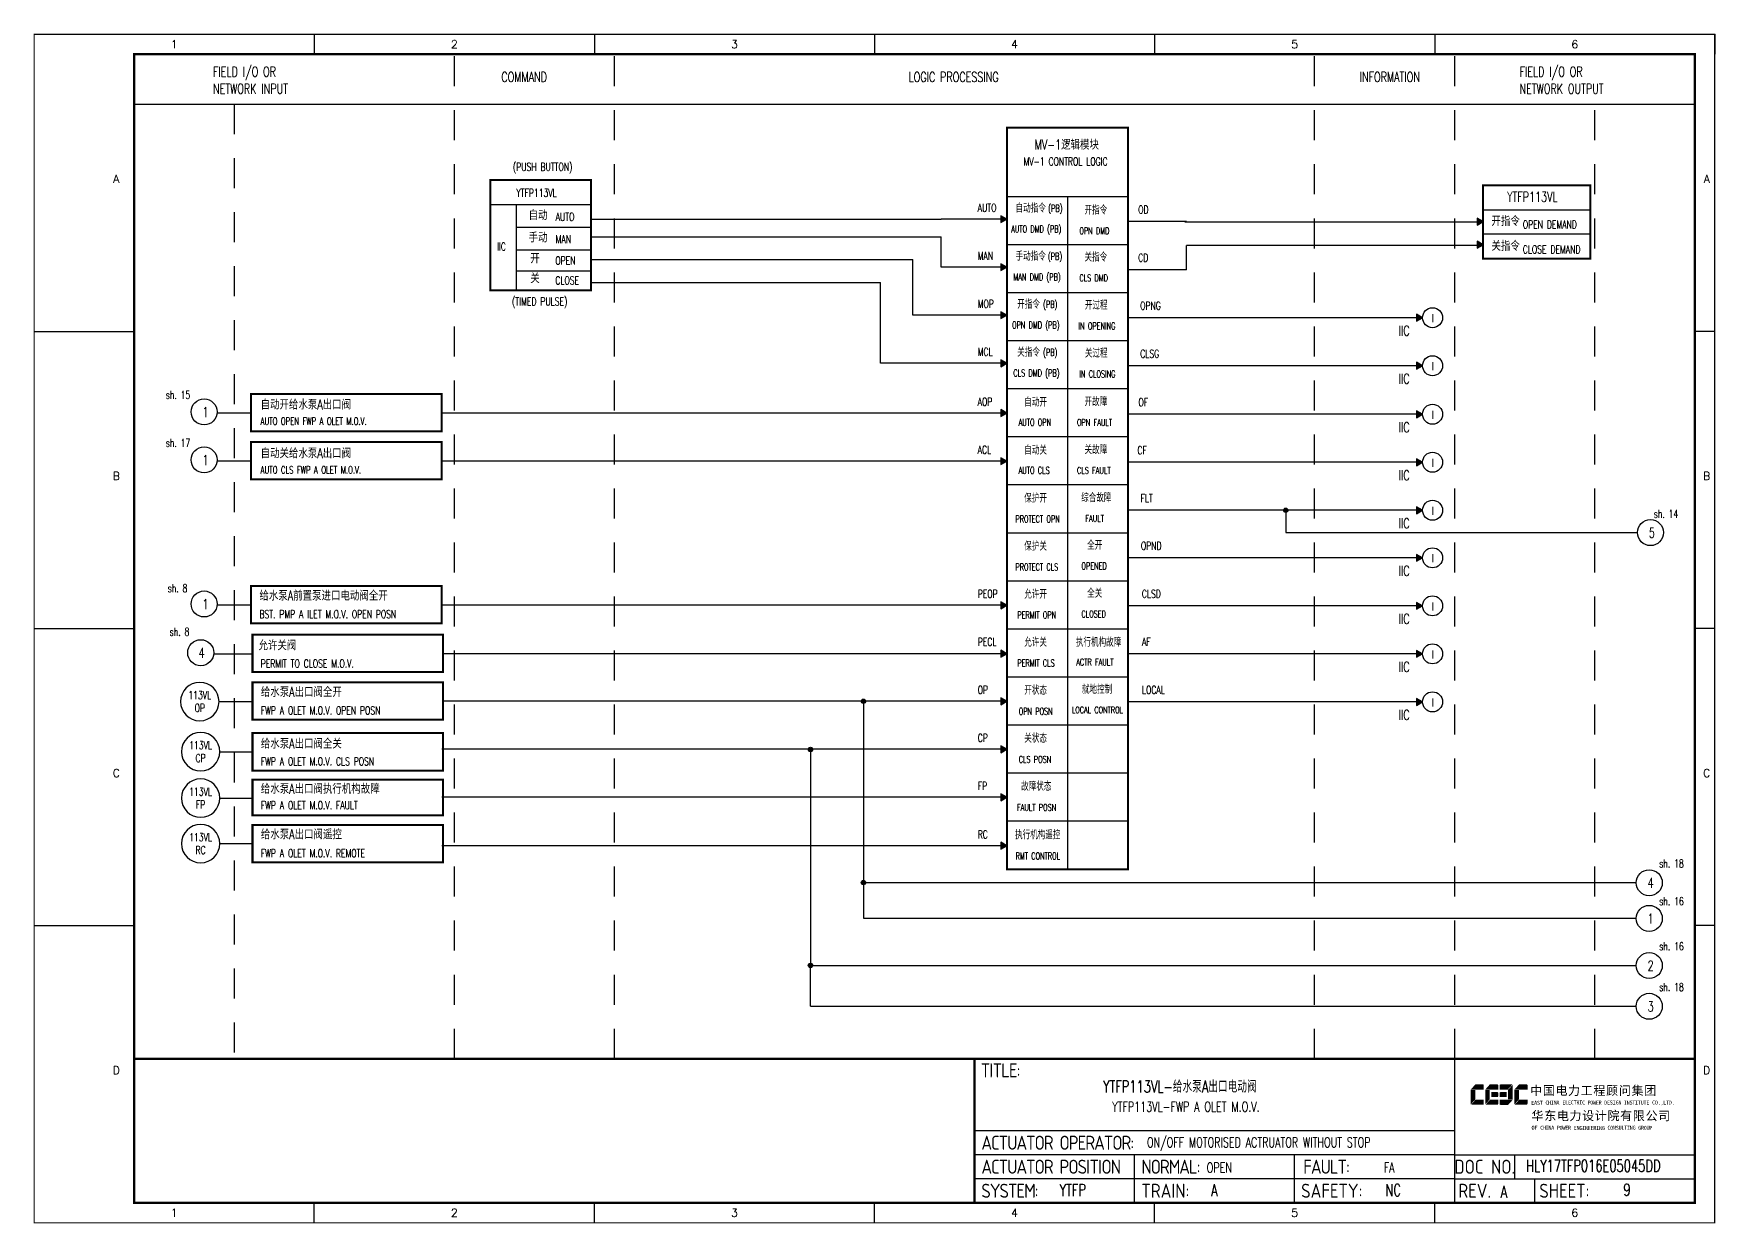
# Model space of a CAD drawing. Header units: millimetres. Extents: x 38833 to 52469, y 29493 to 32647.
# Drawn here: x 41086.4 to 41506.7, y 30644.5 to 30941.8 of the extents above; entities that cross this region are included whole.
import ezdxf
from ezdxf.enums import TextEntityAlignment as Align

# ---------------------------------------------------------------- set-up
doc = ezdxf.new("R2010")
doc.units = ezdxf.units.MM
doc.linetypes.add('DASHED', pattern=[0.75, 0.5, -0.25])
doc.linetypes.add('JIS_02_0.7', pattern=[1.35, 0.75, -0.6])
for name, color, linetype in [('INSTRUMENT', 4, 'Continuous'), ('MLINE', 6, 'Continuous'), ('TITLE', 1, 'Continuous'), ('TK', 7, 'Continuous'), ('图框_外框线', 7, 'Continuous'), ('图框_标题栏文字', 6, 'Continuous')]:
    doc.layers.add(name, color=color, linetype=linetype)
doc.styles.add('ecepdi', font='simhei.ttf', dxfattribs={"width": 0.9})
doc.styles.get("Standard").update_dxf_attribs({"font": 'romans.shx', "width": 0.7, "bigfont": 'hztxta.shx'})
doc.styles.add('工程字', font='gbenor.shx', dxfattribs={"bigfont": 'gbcbig.shx'})

# ---------------------------------------------------------------- blocks, each defined once
blk = doc.blocks.new('INS00')
at = {"layer": 'INSTRUMENT', "color": 0}
blk.add_lwpolyline([(6, 0, 1), (-6, 0, 1)], format="xyb", close=True, dxfattribs=at)
at = {"layer": 'INSTRUMENT', "flags": 1}
for tag, p in [('INSNAM', (0, 9)), ('INSDGN', (0, -9)), ('INSSUP', (0, -15)), ('INSTYP', (0, -12)), ('INSMAN', (0, -18)), ('INSREM', (0, -21))]:
    blk.add_attdef(tag, text='', height=3, dxfattribs=at).set_placement(p, align=Align.TOP_CENTER)
at = {"layer": 'INSTRUMENT', "width": 0.7}
for tag, p in [('INSHH', (6, 3.5)), ('INSL', (6, -3)), ('INSLL', (6, -6))]:
    blk.add_attdef(tag, p, '', height=2.5, dxfattribs=at)
for tag, p in [('INSIDE', (0, 2)), ('INSSYS', (0, -2))]:
    blk.add_attdef(tag, text='', height=2.5, dxfattribs=at).set_placement(p, align=Align.MIDDLE)
at = {"layer": 'INSTRUMENT', "linetype": 'DASHED', "width": 0.7}
blk.add_attdef('INSH', (6, 0.5), '', height=2.5, dxfattribs=at)
blk = doc.blocks.new('A$C1E0003F3')
h = blk.add_hatch(color=152)
edge = h.paths.add_edge_path()
edge.add_ellipse((5.15, 4.41), major_axis=(0, 0.211), ratio=0.769231, start_angle=-90, end_angle=0)
edge.add_line((5.15, 4.62), (3.22, 4.62))
edge.add_line((3.22, 4.62), (2.09, 3.35))
edge.add_line((2.09, 3.35), (5.32, 3.35))
edge.add_line((5.32, 3.35), (5.32, 4.41))
h.paths.add_polyline_path([(3.22, 3.23), (2.09, 3.23), (2.09, -0.36), (3.22, 0.91)])
edge = h.paths.add_edge_path()
edge.add_line((5.32, 0.81), (3.27, 0.81))
edge.add_line((3.27, 0.81), (2.13, -0.46))
edge.add_line((2.13, -0.46), (5.15, -0.46))
edge.add_ellipse((5.15, -0.25), major_axis=(0, 0.211), ratio=0.769231, start_angle=180, end_angle=270)
edge.add_line((5.32, -0.25), (5.32, 0.81))
h = blk.add_hatch(color=152)
edge = h.paths.add_edge_path()
edge.add_ellipse((8.78, 4.41), major_axis=(0, 0.211), ratio=0.769231, start_angle=-90, end_angle=0)
edge.add_line((8.78, 4.62), (6.84, 4.62))
edge.add_line((6.84, 4.62), (5.71, 3.35))
edge.add_line((5.71, 3.35), (8.94, 3.35))
edge.add_line((8.94, 3.35), (8.94, 4.41))
h.paths.add_polyline_path([(6.84, 3.23), (5.71, 3.23), (5.71, -0.36), (6.84, 0.91)])
edge = h.paths.add_edge_path()
edge.add_ellipse((8.78, 2.49), major_axis=(0, 0.211), ratio=0.769231, start_angle=-90, end_angle=0)
edge.add_line((8.78, 2.7), (7.22, 2.7))
edge.add_line((7.22, 2.7), (7.22, 1.44))
edge.add_line((7.22, 1.44), (8.78, 1.44))
edge.add_ellipse((8.78, 1.65), major_axis=(0, 0.211), ratio=0.769231, start_angle=180, end_angle=270)
edge.add_line((8.94, 1.65), (8.94, 2.49))
edge = h.paths.add_edge_path()
edge.add_line((8.94, 0.81), (6.89, 0.81))
edge.add_line((6.89, 0.81), (5.75, -0.46))
edge.add_line((5.75, -0.46), (8.78, -0.46))
edge.add_ellipse((8.78, -0.25), major_axis=(0, 0.211), ratio=0.769231, start_angle=180, end_angle=270)
edge.add_line((8.94, -0.25), (8.94, 0.81))
h = blk.add_hatch(color=1)
edge = h.paths.add_edge_path()
edge.add_line((12.48, 4.62), (9.46, 4.62))
edge.add_ellipse((9.46, 4.41), major_axis=(0, 0.211), ratio=0.769231, start_angle=0, end_angle=90)
edge.add_line((9.3, 4.41), (9.3, 3.35))
edge.add_line((9.3, 3.35), (11.35, 3.35))
edge.add_line((11.35, 3.35), (12.48, 4.62))
h.paths.add_polyline_path([(12.57, 4.56), (11.38, 3.23), (11.38, 0.93), (12.57, 0.93)])
edge = h.paths.add_edge_path()
edge.add_line((11.03, 2.7), (9.46, 2.7))
edge.add_ellipse((9.46, 2.49), major_axis=(0, 0.211), ratio=0.769231, start_angle=0, end_angle=90)
edge.add_line((9.3, 2.49), (9.3, 1.65))
edge.add_ellipse((9.46, 1.65), major_axis=(0, 0.211), ratio=0.769231, start_angle=90, end_angle=180)
edge.add_line((9.46, 1.44), (11.03, 1.44))
edge.add_line((11.03, 1.44), (11.03, 2.7))
h = blk.add_hatch(color=152)
edge = h.paths.add_edge_path()
edge.add_ellipse((16.11, 4.41), major_axis=(0, 0.211), ratio=0.769231, start_angle=-90, end_angle=0)
edge.add_line((16.11, 4.62), (14.14, 4.62))
edge.add_line((14.14, 4.62), (13, 3.35))
edge.add_line((13, 3.35), (16.27, 3.35))
edge.add_line((16.27, 3.35), (16.27, 4.41))
h.paths.add_polyline_path([(14.14, 3.23), (13, 3.23), (13, -0.36), (14.14, 0.91)])
edge = h.paths.add_edge_path()
edge.add_line((16.27, 0.81), (14.18, 0.81))
edge.add_line((14.18, 0.81), (13.04, -0.46))
edge.add_line((13.04, -0.46), (16.03, -0.46))
edge.add_ellipse((16.03, -0.15), major_axis=(0, 0.316), ratio=0.769231, start_angle=180, end_angle=270)
edge.add_line((16.27, -0.15), (16.27, 0.81))
h = blk.add_hatch(color=1)
edge = h.paths.add_edge_path()
edge.add_line((12.58, 0.79), (9.3, 0.79))
edge.add_line((9.3, 0.79), (9.3, -0.27))
edge.add_ellipse((9.46, -0.27), major_axis=(0, 0.211), ratio=0.769231, start_angle=90, end_angle=180)
edge.add_line((9.46, -0.48), (11.43, -0.48))
edge.add_line((11.43, -0.48), (12.58, 0.79))
at = {"layer": 'TITLE', "color": 7, "style": 'ecepdi'}
for s, p in [('中', (16.92, 1.94)), ('国', (20.09, 2)), ('电', (23.25, 1.99)), ('力', (26.39, 1.96)), ('程', (32.71, 1.98)), ('顾', (35.9, 1.98)), ('问', (39.09, 1.94)), ('集', (42.26, 1.98)), ('团', (45.42, 2.01)), ('工', (29.53, 1.95)), ('华', (17.24, -4.31)), ('东', (20.45, -4.29)), ('电', (23.62, -4.35)), ('力', (26.75, -4.32)), ('设', (29.92, -4.3)), ('计', (33.05, -4.31)), ('院', (36.26, -4.29)), ('有', (39.41, -4.29)), ('限', (42.57, -4.32)), ('公', (45.78, -4.38)), ('司', (48.91, -4.35))]:
    blk.add_text(s, height=2.2, dxfattribs=at).set_placement(p)
at = {"layer": 'TITLE', "color": 7, "style": 'ecepdi', "width": 0.975}
for s, p in [('E', (17.58, 0.02)), ('A', (18.29, 0.03)), ('S', (19, 0.03)), ('T', (19.7, 0.03)), ('C', (21.1, 0.09)), ('H', (21.77, 0.09)), ('I', (22.46, 0.09)), ('N', (23.17, 0.1)), ('A', (23.86, 0.1)), ('E', (25.35, 0.09)), ('L', (26.05, 0.11)), ('E', (26.76, 0.1)), ('C', (27.46, 0.12)), ('T', (28.18, 0.11)), ('R', (28.87, 0.1)), ('I', (29.57, 0.11)), ('C', (30.28, 0.1)), ('P', (31.64, 0.09)), ('O', (32.32, 0.08)), ('W', (33.03, 0.08)), ('E', (33.72, 0.08)), ('R', (34.42, 0.09)), ('D', (35.81, 0.1)), ('E', (36.52, 0.1)), ('S', (37.2, 0.1)), ('I', (37.91, 0.09)), ('G', (38.68, 0.11)), ('N', (39.38, 0.09)), ('I', (40.72, 0.07)), ('N', (41.43, 0.08)), ('S', (42.14, 0.08)), ('T', (42.83, 0.08)), ('I', (43.52, 0.09)), ('T', (44.22, 0.07)), ('U', (44.93, 0.07)), ('T', (45.63, 0.08)), ('E', (46.34, 0.09)), ('C', (47.76, 0.11)), ('O', (48.48, 0.1)), ('L', (50.56, 0.1)), ('T', (51.27, 0.1)), ('D', (51.96, 0.1)), ('.', (49.23, 0.1)), (',', (49.87, 0.1)), ('.', (52.72, 0.11)), ('O', (17.67, -6.18)), ('OF', (18.01, -6.2)), ('F', (18.37, -6.2)), ('C', (19.8, -6.19)), ('H', (20.47, -6.19)), ('I', (21.15, -6.19)), ('N', (21.87, -6.18)), ('A', (22.56, -6.18)), ('P', (23.98, -6.2)), ('O', (24.66, -6.21)), ('W', (25.36, -6.21)), ('E', (26.06, -6.21)), ('R', (26.75, -6.2)), ('E', (28.19, -6.24)), ('N', (28.91, -6.27)), ('G', (29.62, -6.26)), ('I', (30.32, -6.27)), ('N', (31.02, -6.27)), ('E', (31.7, -6.28)), ('E', (32.41, -6.27)), ('R', (33.1, -6.24)), ('I', (33.81, -6.24)), ('N', (34.51, -6.26)), ('G', (35.2, -6.24)), ('C', (36.61, -6.19)), ('O', (37.3, -6.21)), ('N', (38, -6.2)), ('S', (38.71, -6.21)), ('U', (39.41, -6.18)), ('L', (40.11, -6.18)), ('T', (40.81, -6.19)), ('I', (41.51, -6.21)), ('N', (42.2, -6.21)), ('G', (42.91, -6.17)), ('G', (44.29, -6.2)), ('R', (45, -6.21)), ('O', (45.69, -6.22)), ('U', (46.39, -6.2)), ('P', (47.1, -6.23))]:
    blk.add_text(s, height=1, dxfattribs=at).set_placement(p, align=Align.MIDDLE_CENTER)
blk = doc.blocks.new('A$C613255F0')
for p, q in [((70, 297), (70, 292)), ((140, 297), (140, 292)), ((210, 297), (210, 292)), ((280, 297), (280, 292)), ((350, 297), (350, 292)), ((420, 297), (420, 292)), ((0, 222.75), (25, 222.75)), ((420, 222.75), (415, 222.75)), ((0, 148.5), (25, 148.5)), ((420, 148.5), (415, 148.5)), ((0, 74.25), (25, 74.25)), ((420, 74.25), (415, 74.25)), ((70, 0), (70, 5)), ((140, 0), (140, 5)), ((210, 0), (210, 5)), ((280, 0), (280, 5)), ((350, 0), (350, 5))]:
    blk.add_line(p, q)
at = {"layer": 'MLINE', "linetype": 'JIS_02_0.7', "ltscale": 10}
for p, q in [((105, 41), (105, 292)), ((145, 41), (145, 292)), ((320, 41), (320, 292)), ((355, 41), (355, 292)), ((50, 279.56), (50, 41)), ((390, 41), (390, 279.56))]:
    blk.add_line(p, q, dxfattribs=at)
at = {"layer": 'MLINE'}
blk.add_line((25, 279.56), (415, 279.56), dxfattribs=at)
at = {"layer": '图框_外框线'}
for p, q in [((355, 5), (355, 41)), ((355, 23), (235, 23)), ((355, 17), (235, 17)), ((275, 11), (275, 17)), ((315, 11), (315, 17)), ((355, 17), (415, 17)), ((370, 11), (370, 17)), ((355, 11), (235, 11)), ((355, 11), (235, 11)), ((275, 5), (275, 11)), ((315, 5), (315, 11)), ((355, 11), (415, 11)), ((375, 5), (375, 11))]:
    blk.add_line(p, q, dxfattribs=at)
for points, const_width in [([(0, 0), (420, 0), (420, 297), (0, 297)], 0.3), ([(25, 5), (415, 5), (415, 292), (25, 292)], 0.6)]:
    blk.add_lwpolyline(points, close=True, dxfattribs=dict(at, const_width=const_width))
at = {"layer": '图框_外框线', "const_width": 0.6}
blk.add_lwpolyline([(235, 41), (25, 41)], dxfattribs=at)
at = {"layer": '图框_外框线'}
blk.add_lwpolyline([(415, 41, 0.6, 0.6, 0), (235, 41, 0.6, 0.6, 0), (235, 5, 0, 0, 0)], format="xyseb", dxfattribs=at)
blk.add_blockref('A$C1E0003F3', (356.94, 29.95))
at = {"layer": 'MLINE', "char_height": 2.5, "width": 31.8959, "attachment_point": 1}
for s, insert in [('FIELD I/O OR', (44.67, 288.89)), ('COMMAND', (116.74, 287.58)), ('LOGIC PROCESSING', (218.52, 287.58)), ('INFORMATION', (331.25, 287.58)), ('FIELD I/O OR', (371.22, 288.89)), ('NETWORK INPUT', (44.67, 284.64)), ('NETWORK OUTPUT', (371.22, 284.64))]:
    blk.add_mtext(s, dxfattribs=dict(at, insert=insert))
at = {"layer": 'TK', "color": 3}
for s, p in [('1', (35, 294.5)), ('2', (105, 294.5)), ('3', (175, 294.5)), ('4', (245, 294.5)), ('5', (315, 294.5)), ('6', (385, 294.5)), ('1', (35, 2.5)), ('2', (105, 2.5)), ('3', (175, 2.5)), ('4', (245, 2.5)), ('5', (315, 2.5)), ('6', (385, 2.5))]:
    blk.add_text(s, height=2, dxfattribs=at).set_placement(p, align=Align.MIDDLE)
for s, p in [('A', (20.5, 259.88)), ('A', (418, 259.88)), ('B', (20.5, 185.62)), ('B', (418, 185.62)), ('C', (20.5, 111.38)), ('C', (418, 111.38)), ('D', (20.5, 37.12)), ('D', (418, 37.12))]:
    blk.add_text(s, height=2, dxfattribs=at).set_placement(p, align=Align.CENTER)
at = {"layer": '图框_标题栏文字', "char_height": 3.5, "style": '工程字'}
for s, insert, width, attachment_point in [('{\\T0.9; TITLE:}', (234.86, 38.09), 14.2249, 4), ('{\\T0.9; ACTUATOR OPERATOR:}', (235, 20), 40, 4), ('{\\T0.9; ACTUATOR POSITION}', (235, 14), 45, 4), ('{\\T0.9; NORMAL:}', (275, 14), 18.2557, 4), ('{\\T0.9; FAULT:}', (315.44, 14), 15, 4), ('DOC NO.', (362.5, 14), 15, 5), ('{\\T0.9; SYSTEM:}', (235, 8), 17.9526, 4), ('{\\T0.9; }TRAIN: ', (275, 8), 17.6638, 4), ('SAFETY:', (324.3, 8), 22.3993, 5), ('REV.', (360, 8), 10, 5), ('SHEET:', (382.42, 8), 20, 5)]:
    blk.add_mtext(s, dxfattribs=dict(at, insert=insert, width=width, attachment_point=attachment_point))

msp = doc.modelspace()

# ---------------------------------------------------------------- hatches: boundary and pattern name
for points in [[(41329.62, 30895.44), (41328.12, 30896.31), (41328.12, 30894.58)], [(41448.63, 30894.82), (41447.13, 30895.68), (41447.13, 30893.95)], [(41448.63, 30889.04), (41447.13, 30889.91), (41447.13, 30888.18)], [(41329.62, 30883.44), (41328.12, 30884.31), (41328.12, 30882.58)], [(41329.62, 30871.44), (41328.12, 30872.31), (41328.12, 30870.58)], [(41433.49, 30870.82), (41431.99, 30871.68), (41431.99, 30869.95)], [(41329.62, 30859.44), (41328.12, 30860.31), (41328.12, 30858.58)], [(41433.49, 30858.82), (41431.99, 30859.68), (41431.99, 30857.95)], [(41329.62, 30846.97), (41328.12, 30847.84), (41328.12, 30846.11)], [(41433.49, 30846.7), (41431.99, 30847.57), (41431.99, 30845.83)], [(41329.62, 30834.97), (41328.12, 30835.84), (41328.12, 30834.11)], [(41433.49, 30834.7), (41431.99, 30835.57), (41431.99, 30833.83)], [(41433.49, 30822.7), (41431.99, 30823.57), (41431.99, 30821.83)], [(41433.49, 30810.82), (41431.99, 30811.68), (41431.99, 30809.95)], [(41329.62, 30798.97), (41328.12, 30799.84), (41328.12, 30798.11)], [(41433.49, 30798.82), (41431.99, 30799.68), (41431.99, 30797.95)], [(41329.62, 30786.86), (41328.12, 30787.72), (41328.12, 30785.99)], [(41433.49, 30786.82), (41431.99, 30787.68), (41431.99, 30785.95)], [(41329.62, 30774.97), (41328.12, 30775.84), (41328.12, 30774.11)], [(41433.49, 30774.82), (41431.99, 30775.68), (41431.99, 30773.95)], [(41329.62, 30762.97), (41328.12, 30763.84), (41328.12, 30762.11)], [(41329.62, 30750.97), (41328.12, 30751.84), (41328.12, 30750.11)], [(41329.62, 30738.85), (41328.12, 30739.72), (41328.12, 30737.99)]]:
    msp.add_hatch(color=256).paths.add_polyline_path(points)
h = msp.add_hatch(color=256)
edge = h.paths.add_edge_path()
edge.add_arc((41399.3, 30822.7), 0.55, 0, 360)
h = msp.add_hatch(color=256)
edge = h.paths.add_edge_path()
edge.add_arc((41293.76, 30774.97), 0.55, 0, 360)
h = msp.add_hatch(color=256)
edge = h.paths.add_edge_path()
edge.add_arc((41280.53, 30762.93), 0.55, 0, 360)
h = msp.add_hatch(color=256)
edge = h.paths.add_edge_path()
edge.add_arc((41293.76, 30729.65), 0.55, 0, 360)
h = msp.add_hatch(color=256)
edge = h.paths.add_edge_path()
edge.add_arc((41280.53, 30708.96), 0.55, 0, 360)

# ---------------------------------------------------------------- linework, layer by layer
for p, q in [((41329.62, 30901.1), (41329.62, 30918.28)), ((41329.62, 30918.28), (41359.89, 30918.28)), ((41359.89, 30901.1), (41359.89, 30918.28)), ((41329.62, 30901.1), (41359.89, 30901.1)), ((41344.75, 30901.1), (41344.75, 30732.98)), ((41200.52, 30899.1), (41225.69, 30899.1)), ((41206.94, 30899.1), (41206.94, 30877.64)), ((41448.63, 30897.75), (41475.42, 30897.75)), ((41448.63, 30897.75), (41475.42, 30897.75)), ((41206.94, 30893.44), (41225.69, 30893.44)), ((41225.69, 30895.44), (41313.17, 30895.44)), ((41329.62, 30895.44), (41313.17, 30895.44)), ((41374.5, 30894.82), (41359.89, 30894.82)), ((41374.08, 30894.81), (41448.63, 30894.81)), ((41225.69, 30891.04), (41313.17, 30891.04)), ((41313.17, 30883.44), (41313.17, 30891.04)), ((41329.62, 30889.1), (41359.89, 30889.1)), ((41448.63, 30888.84), (41374.5, 30888.84)), ((41374.5, 30882.82), (41374.5, 30888.84)), ((41448.63, 30891.81), (41475.42, 30891.81)), ((41206.94, 30887.81), (41225.69, 30887.81)), ((41225.69, 30885.34), (41306.06, 30885.34)), ((41306.06, 30871.44), (41306.06, 30885.34)), ((41448.63, 30885.61), (41475.42, 30885.61)), ((41448.63, 30885.61), (41475.42, 30885.61)), ((41206.94, 30882.5), (41225.69, 30882.5)), ((41225.69, 30879.61), (41298.03, 30879.61)), ((41298.03, 30859.44), (41298.03, 30879.61)), ((41329.62, 30883.44), (41313.17, 30883.44)), ((41374.5, 30882.82), (41359.89, 30882.82)), ((41206.94, 30877.64), (41225.69, 30877.64)), ((41206.94, 30877.64), (41225.69, 30877.64)), ((41329.62, 30877.1), (41359.89, 30877.1)), ((41313.17, 30871.44), (41306.06, 30871.44)), ((41329.62, 30871.44), (41313.17, 30871.44)), ((41433.49, 30870.82), (41359.89, 30870.82)), ((41433.49, 30870.82), (41359.89, 30870.82)), ((41329.62, 30865.1), (41359.89, 30865.1)), ((41329.62, 30859.44), (41298.03, 30859.44)), ((41433.49, 30858.82), (41359.89, 30858.82)), ((41140.73, 30851.78), (41188.34, 30851.78)), ((41329.62, 30853.1), (41359.89, 30853.1)), ((41140.73, 30846.97), (41132.21, 30846.97)), ((41329.62, 30846.97), (41188.34, 30846.97)), ((41433.49, 30846.7), (41359.89, 30846.7)), ((41188.34, 30842.44), (41140.73, 30842.44)), ((41140.73, 30839.78), (41188.34, 30839.78)), ((41329.62, 30841.1), (41359.89, 30841.1)), ((41140.73, 30834.97), (41132.21, 30834.97)), ((41329.62, 30834.97), (41188.34, 30834.97)), ((41433.49, 30834.7), (41359.89, 30834.7)), ((41188.34, 30830.44), (41140.73, 30830.44)), ((41329.62, 30829.1), (41359.89, 30829.1)), ((41433.49, 30822.7), (41359.89, 30822.7)), ((41399.3, 30822.7), (41399.3, 30817.12)), ((41329.62, 30817.1), (41359.89, 30817.1)), ((41399.3, 30817.12), (41487.2, 30817.12)), ((41433.49, 30810.82), (41359.89, 30810.82)), ((41329.62, 30805.1), (41359.89, 30805.1)), ((41140.73, 30803.78), (41188.34, 30803.78)), ((41188.34, 30794.44), (41188.34, 30803.78)), ((41140.73, 30798.97), (41132.21, 30798.97)), ((41329.62, 30798.97), (41188.34, 30798.97)), ((41433.49, 30798.82), (41359.89, 30798.82)), ((41188.34, 30794.44), (41140.73, 30794.44)), ((41141.07, 30791.6), (41188.69, 30791.6)), ((41188.69, 30782.26), (41188.69, 30791.6)), ((41329.62, 30793.1), (41359.89, 30793.1)), ((41131.37, 30786.79), (41141.07, 30786.79)), ((41329.62, 30786.86), (41188.62, 30786.86)), ((41433.49, 30786.82), (41359.89, 30786.82)), ((41141.07, 30779.71), (41188.69, 30779.71)), ((41141.07, 30770.37), (41141.07, 30779.71)), ((41188.69, 30770.37), (41188.69, 30779.71)), ((41329.62, 30781.1), (41359.89, 30781.1)), ((41132.7, 30774.9), (41141.07, 30774.9)), ((41329.62, 30774.97), (41188.62, 30774.97)), ((41293.76, 30775.16), (41293.76, 30720.74)), ((41433.49, 30774.82), (41359.89, 30774.82)), ((41188.69, 30770.37), (41141.07, 30770.37)), ((41141.07, 30767), (41188.69, 30767)), ((41141.07, 30757.65), (41141.07, 30767)), ((41188.69, 30757.65), (41188.69, 30767)), ((41329.62, 30769.1), (41359.89, 30769.1)), ((41132.9, 30762.37), (41141.07, 30762.37)), ((41329.62, 30762.97), (41188.35, 30762.97)), ((41280.53, 30763.12), (41280.53, 30708.96)), ((41188.69, 30757.65), (41141.07, 30757.65)), ((41141.07, 30755.4), (41188.69, 30755.4)), ((41141.07, 30746.48), (41141.07, 30755.4)), ((41188.69, 30746.48), (41188.69, 30755.4)), ((41329.62, 30757.1), (41359.89, 30757.1)), ((41132.9, 30750.77), (41141.07, 30750.77)), ((41329.62, 30750.97), (41188.35, 30750.97)), ((41188.69, 30746.48), (41141.07, 30746.48)), ((41329.62, 30745.1), (41359.89, 30745.1)), ((41141.07, 30744.03), (41188.69, 30744.03)), ((41141.07, 30734.69), (41141.07, 30744.03)), ((41188.69, 30734.69), (41188.69, 30744.03)), ((41132.9, 30739.4), (41141.07, 30739.4)), ((41329.62, 30738.85), (41188.35, 30738.85)), ((41188.69, 30734.69), (41141.07, 30734.69)), ((41293.76, 30729.65), (41486.9, 30729.65)), ((41293.76, 30720.74), (41486.9, 30720.74)), ((41280.53, 30708.96), (41486.9, 30708.96)), ((41280.53, 30698.77), (41280.53, 30708.96)), ((41280.53, 30698.77), (41486.9, 30698.77))]:
    msp.add_line(p, q)
for points, const_width in [([(41329.62, 30918.28), (41359.89, 30918.28), (41359.89, 30732.98), (41329.62, 30732.98), (41329.62, 30918.28)], 0.5), ([(41329.62, 30918.28), (41359.89, 30918.28), (41359.89, 30732.98), (41329.62, 30732.98), (41329.62, 30918.28)], 0.2), ([(41200.52, 30905.22), (41225.69, 30905.22), (41225.69, 30877.64), (41200.52, 30877.64), (41200.52, 30905.22)], 0.5), ([(41448.63, 30903.87), (41475.42, 30903.87), (41475.42, 30885.61), (41448.63, 30885.61), (41448.63, 30903.87)], 0.5), ([(41140.73, 30851.78), (41188.34, 30851.78), (41188.34, 30842.44), (41140.73, 30842.44), (41140.73, 30851.78)], 0.5), ([(41140.73, 30839.78), (41188.34, 30839.78), (41188.34, 30830.44), (41140.73, 30830.44), (41140.73, 30839.78)], 0.5), ([(41140.73, 30803.78), (41188.34, 30803.78), (41188.34, 30794.44), (41140.73, 30794.44), (41140.73, 30803.78)], 0.5), ([(41141.07, 30791.6), (41188.69, 30791.6), (41188.69, 30782.26), (41141.07, 30782.26), (41141.07, 30791.6)], 0.5), ([(41141.07, 30779.71), (41188.69, 30779.71), (41188.69, 30770.37), (41141.07, 30770.37), (41141.07, 30779.71)], 0.5), ([(41141.07, 30767), (41188.69, 30767), (41188.69, 30757.65), (41141.07, 30757.65), (41141.07, 30767)], 0.5), ([(41141.07, 30755.4), (41188.69, 30755.4), (41188.69, 30746.48), (41141.07, 30746.48), (41141.07, 30755.4)], 0.5), ([(41141.07, 30744.03), (41188.69, 30744.03), (41188.69, 30734.69), (41141.07, 30734.69), (41141.07, 30744.03)], 0.5)]:
    msp.add_lwpolyline(points, dxfattribs=dict(const_width=const_width))
for points in [[(41200.52, 30905.22), (41225.69, 30905.22), (41225.69, 30877.64), (41200.52, 30877.64)], [(41329.62, 30901.1), (41359.89, 30901.1), (41359.89, 30732.98), (41329.62, 30732.98)], [(41329.62, 30895.44), (41328.12, 30896.31), (41328.12, 30894.58)], [(41448.63, 30894.82), (41447.13, 30895.68), (41447.13, 30893.95)], [(41448.63, 30889.04), (41447.13, 30889.91), (41447.13, 30888.18)], [(41329.62, 30883.44), (41328.12, 30884.31), (41328.12, 30882.58)], [(41329.62, 30871.44), (41328.12, 30872.31), (41328.12, 30870.58)], [(41433.49, 30870.82), (41431.99, 30871.68), (41431.99, 30869.95)], [(41329.62, 30859.44), (41328.12, 30860.31), (41328.12, 30858.58)], [(41433.49, 30858.82), (41431.99, 30859.68), (41431.99, 30857.95)], [(41329.62, 30846.97), (41328.12, 30847.84), (41328.12, 30846.11)], [(41433.49, 30846.7), (41431.99, 30847.57), (41431.99, 30845.83)], [(41329.62, 30834.97), (41328.12, 30835.84), (41328.12, 30834.11)], [(41433.49, 30834.7), (41431.99, 30835.57), (41431.99, 30833.83)], [(41433.49, 30822.7), (41431.99, 30823.57), (41431.99, 30821.83)], [(41433.49, 30810.82), (41431.99, 30811.68), (41431.99, 30809.95)], [(41329.62, 30798.97), (41328.12, 30799.84), (41328.12, 30798.11)], [(41433.49, 30798.82), (41431.99, 30799.68), (41431.99, 30797.95)], [(41329.62, 30786.86), (41328.12, 30787.72), (41328.12, 30785.99)], [(41433.49, 30786.82), (41431.99, 30787.68), (41431.99, 30785.95)], [(41329.62, 30774.97), (41328.12, 30775.84), (41328.12, 30774.11)], [(41433.49, 30774.82), (41431.99, 30775.68), (41431.99, 30773.95)], [(41329.62, 30762.97), (41328.12, 30763.84), (41328.12, 30762.11)], [(41329.62, 30750.97), (41328.12, 30751.84), (41328.12, 30750.11)], [(41329.62, 30738.85), (41328.12, 30739.72), (41328.12, 30737.99)]]:
    msp.add_lwpolyline(points, close=True)
msp.add_lwpolyline([(41448.63, 30885.61), (41448.63, 30903.87), (41475.42, 30903.87), (41475.42, 30885.61)])
msp.add_lwpolyline([(41448.63, 30885.61), (41448.63, 30903.87), (41475.42, 30903.87), (41475.42, 30885.61)])
for centre, radius in [((41435.99, 30870.82), 2.5), ((41435.99, 30858.82), 2.5), ((41128.97, 30847.28), 3.25), ((41435.99, 30846.7), 2.5), ((41128.97, 30835.28), 3.25), ((41435.99, 30834.7), 2.5), ((41435.99, 30822.7), 2.5), ((41399.3, 30822.7), 0.55), ((41490.45, 30817.12), 3.25), ((41435.99, 30810.82), 2.5), ((41128.97, 30799.28), 3.25), ((41435.99, 30798.82), 2.5), ((41128.13, 30787.1), 3.25), ((41435.99, 30786.82), 2.5), ((41293.76, 30774.97), 0.55), ((41435.99, 30774.82), 2.5), ((41280.53, 30762.93), 0.55), ((41490.15, 30729.62), 3.25), ((41293.76, 30729.65), 0.55), ((41490.15, 30720.71), 3.25), ((41490.15, 30708.93), 3.25), ((41280.53, 30708.96), 0.55), ((41490.15, 30698.74), 3.25)]:
    msp.add_circle(centre, radius)

# ---------------------------------------------------------------- block references
msp.add_blockref('A$C613255F0', (41086.52, 30644.65))
at = {"layer": 'MLINE', "xscale": 0.7999999999992724, "yscale": 0.7999999999992724, "zscale": 0.7999999999992724}
for p, values in [((41127.9, 30774.9), {'INSIDE': '113VL', 'INSSYS': 'OP'}), ((41128.1, 30762.37), {'INSIDE': '113VL', 'INSSYS': 'CP'}), ((41128.1, 30750.77), {'INSIDE': '113VL', 'INSSYS': 'FP'}), ((41128.1, 30739.4), {'INSIDE': '113VL', 'INSSYS': 'RC'})]:
    msp.add_blockref('INS00', p, dxfattribs=at).add_auto_attribs(values)

# ---------------------------------------------------------------- texts
at = {"width": 0.7}
for p in [(41436.03, 30869.69), (41436.03, 30857.69), (41436.03, 30845.57), (41436.03, 30833.57), (41436.03, 30821.57), (41436.03, 30809.69), (41436.03, 30797.69), (41436.03, 30785.69), (41436.03, 30773.69)]:
    msp.add_text('I', height=2, dxfattribs=at).set_placement(p, align=Align.CENTER)
for s, height, p in [('YTFP113VL-给水泵A出口电动阀 ', 3, (41353.63, 30677.2)), ('YTFP113VL-FWP A OLET M.O.V.', 2.5, (41355.95, 30672.41))]:
    msp.add_text(s, height=height, dxfattribs=at).set_placement(p)
at = {"attachment_point": 1}
for s, insert, char_height, width in [('MV-1逻辑模块', (41336.56, 30915.32), 2.5, 73.0067), ('(PUSH BUTTON)', (41206.14, 30909.51), 2, 73.0067), ('MV-1 CONTROL LOGIC', (41333.78, 30910.86), 2, 48.5204), ('YTFP113VL', (41207.03, 30903.02), 2, 73.0067), ('YTFP113VL', (41454.64, 30902.28), 2.5, 73.0067), ('自动', (41210.07, 30897.73), 2.5, 73.0067), ('AUTO', (41216.84, 30897.03), 2, 73.0067), ('AUTO', (41322.32, 30899.29), 2, 73.0067), ('自动指令', (41331.78, 30899.1), 2, 73.0067), ('(PB)', (41339.94, 30899.01), 1.7, 73.0067), ('开指令', (41349.01, 30898.63), 2, 73.0067), ('OD', (41362.43, 30898.82), 2, 73.0067), ('开指令', (41450.71, 30896.24), 2.5, 73.0067), ('手动', (41210.07, 30892.14), 2.5, 73.0067), ('AUTO DMD (PB)', (41330.68, 30893.85), 1.7, 73.0067), ('OPN DMD', (41347.73, 30893.38), 1.7, 73.0067), ('OPEN DEMAND', (41458.55, 30895.11), 2, 73.0067), ('IIC', (41202.19, 30889.58), 2, 73.0067), ('MAN', (41216.84, 30891.43), 2, 73.0067), ('关指令', (41450.71, 30890.02), 2.5, 73.0067), ('CLOSE DEMAND', (41458.55, 30888.89), 2, 73.0067), ('开', (41210.5, 30886.89), 2.5, 73.0067), ('OPEN', (41216.76, 30886.1), 2, 73.0067), ('MAN', (41322.32, 30887.29), 2, 73.0067), ('手动指令', (41331.77, 30887.1), 2, 73.0067), ('(PB)', (41339.86, 30887.01), 1.7, 73.0067), ('关指令', (41349.01, 30886.87), 2, 73.0067), ('CD', (41362.43, 30886.82), 2, 73.0067), ('关', (41210.5, 30881.93), 2.5, 73.0067), ('CLOSE', (41216.76, 30881.14), 2, 73.0067), ('MAN DMD (PB)', (41331.23, 30881.85), 1.7, 73.0067), ('CLS DMD', (41347.73, 30881.61), 1.7, 73.0067), ('(TIMED PULSE)', (41205.93, 30875.88), 2, 73.0067), ('MOP', (41322.32, 30875.29), 2, 73.0067), ('开指令', (41332.19, 30875.1), 2, 73.0067), ('(PB)', (41338.66, 30875.01), 1.7, 73.0067), ('开过程', (41349.1, 30874.87), 2, 73.0067), ('OPNG', (41362.91, 30874.82), 2, 73.0067), ('OPN DMD (PB)', (41330.9, 30869.85), 1.7, 73.0067), ('IN OPENING', (41347.5, 30869.61), 1.7, 73.0067), ('IIC', (41427.49, 30868.82), 2.5, 4.5039), ('MCL', (41322.32, 30863.29), 2, 73.0067), ('关指令', (41332.19, 30863.1), 2, 73.0067), ('(PB)', (41338.66, 30863.01), 1.7, 73.0067), ('关过程', (41349.1, 30862.87), 2, 73.0067), ('CLSG', (41362.94, 30862.82), 2, 73.0067), ('CLS DMD (PB)', (41331.23, 30857.85), 1.7, 73.0067), ('IN CLOSING', (41347.71, 30857.61), 1.7, 73.0067), ('IIC', (41427.49, 30856.82), 2.5, 4.5039), ('自动开给水泵A出口阀', (41143.09, 30850.38), 2.5, 73.0067), ('AOP', (41322.32, 30850.82), 2, 73.0067), ('自动开', (41333.95, 30850.63), 2, 73.0067), ('开故障', (41349.01, 30850.75), 2, 73.0067), ('OF', (41362.49, 30850.7), 2, 73.0067), ('1', (41128.57, 30848.49), 2.5, 73.0067), ('AUTO OPEN FWP A OLET M.O.V.', (41143.09, 30845.87), 1.8, 73.0067), ('AUTO OPN', (41332.54, 30845.54), 1.7, 73.0067), ('OPN FAULT', (41347.13, 30845.5), 1.7, 73.0067), ('IIC', (41427.49, 30844.7), 2.5, 4.5039), ('自动关给水泵A出口阀', (41143.1, 30838.21), 2.5, 73.0067), ('ACL', (41322.32, 30838.82), 2, 73.0067), ('自动关', (41333.95, 30838.63), 2, 73.0067), ('关故障', (41349.01, 30838.75), 2, 73.0067), ('CF', (41362.24, 30838.7), 2, 73.0067), ('1', (41128.57, 30836.49), 2.5, 73.0067), ('AUTO CLS FWP A OLET M.O.V.', (41143.1, 30833.69), 1.8, 73.0067), ('AUTO CLS', (41332.54, 30833.54), 1.7, 73.0067), ('CLS FAULT', (41347.13, 30833.5), 1.7, 73.0067), ('IIC', (41427.49, 30832.7), 2.5, 4.5039), ('保护开', (41333.95, 30826.63), 2, 73.0067), ('综合故障', (41348.17, 30826.75), 2, 73.0067), ('FLT', (41363.04, 30826.7), 2, 73.0067), ('PROTECT OPN', (41331.74, 30821.38), 1.7, 73.0067), ('FAULT', (41349.23, 30821.5), 1.7, 73.0067), ('IIC', (41427.49, 30820.7), 2.5, 4.5039), ('5', (41490.05, 30818.33), 2.5, 73.0067), ('保护关', (41333.95, 30814.63), 2, 73.0067), ('全开', (41349.67, 30814.87), 2, 73.0067), ('OPND', (41363.11, 30814.82), 2, 73.0067), ('PROTECT CLS', (41331.74, 30809.38), 1.7, 73.0067), ('OPENED', (41348.24, 30809.61), 1.7, 73.0067), ('IIC', (41427.49, 30808.82), 2.5, 4.5039), ('1', (41128.57, 30800.49), 2.5, 73.0067), ('给水泵A前置泵进口电动阀全开', (41142.8, 30802.63), 2.5, 73.0067), ('PEOP', (41322.32, 30802.82), 2, 73.0067), ('允许开', (41333.95, 30802.63), 2, 73.0067), ('全关', (41349.67, 30802.87), 2, 73.0067), ('CLSD', (41363.34, 30802.82), 2, 73.0067), ('BST. PMP A ILET M.O.V. OPEN POSN', (41142.8, 30797.74), 2, 73.0067), ('PERMIT OPN', (41332.22, 30797.38), 1.7, 73.0067), ('CLOSED', (41348.24, 30797.61), 1.7, 73.0067), ('IIC', (41427.49, 30796.82), 2.5, 4.5039), ('4', (41127.6, 30788.31), 2.5, 73.0067), ('允许关阀', (41142.57, 30790.21), 2.5, 73.0067), ('PECL', (41322.32, 30790.82), 2, 73.0067), ('允许关', (41333.95, 30790.63), 2, 73.0067), ('执行机构故障', (41346.86, 30790.63), 2, 73.0067), ('AF', (41363.37, 30790.82), 2, 73.0067), ('PERMIT TO CLOSE M.O.V.', (41143.12, 30785.39), 2, 73.0067), ('PERMIT CLS', (41332.22, 30785.38), 1.7, 73.0067), ('ACTR FAULT', (41346.93, 30785.61), 1.7, 73.0067), ('IIC', (41427.49, 30784.82), 2.5, 4.5039), ('给水泵A出口阀全开', (41143.15, 30778.56), 2.5, 73.0067), ('OP', (41322.32, 30778.82), 2, 73.0067), ('开状态', (41333.95, 30778.63), 2, 73.0067), ('就地控制', (41348.36, 30778.87), 2, 73.0067), ('LOCAL', (41363.37, 30778.82), 2, 73.0067), ('FWP A OLET M.O.V. OPEN POSN', (41143.15, 30773.67), 2, 73.0067), ('OPN POSN', (41332.57, 30773.29), 1.7, 73.0067), ('LOCAL CONTROL', (41345.85, 30773.61), 1.6, 73.0067), ('IIC', (41427.49, 30772.82), 2.5, 4.5039), ('CP', (41322.32, 30766.82), 2, 73.0067), ('关状态', (41333.95, 30766.63), 2, 73.0067), ('给水泵A出口阀全关', (41143.15, 30765.64), 2.5, 73.0067), ('FWP A OLET M.O.V. CLS POSN', (41143.15, 30760.96), 2, 73.0067), ('CLS POSN', (41332.57, 30761.29), 1.7, 73.0067), ('给水泵A出口阀执行机构故障', (41143.15, 30754.35), 2.5, 73.0067), ('FP', (41322.32, 30754.82), 2, 73.0067), ('故障状态', (41333.17, 30754.63), 2, 73.0067), ('FWP A OLET M.O.V. FAULT', (41143.15, 30749.98), 2, 73.0067), ('FAULT POSN', (41332.13, 30749.29), 1.7, 73.0067), ('给水泵A出口阀遥控', (41143.15, 30742.98), 2.5, 73.0067), ('RC', (41322.32, 30742.7), 2, 73.0067), ('执行机构遥控', (41331.65, 30742.51), 2, 73.0067), ('FWP A OLET M.O.V. REMOTE', (41143.15, 30737.99), 2, 73.0067), ('RMT CONTROL', (41331.78, 30737.17), 1.7, 73.0067), ('4', (41489.75, 30730.83), 2.5, 73.0067), ('1', (41489.75, 30721.92), 2.5, 73.0067), ('2', (41489.75, 30710.14), 2.5, 73.0067), ('3', (41489.75, 30699.95), 2.5, 73.0067), ('OPEN', (41379.54, 30659.69), 2.5, 73.0067), ('FA', (41423.81, 30659.7), 2.5, 73.0067), ('YTFP', (41342.76, 30654.34), 3, 8.5983), ('A', (41380.63, 30654.34), 3, 4.8474), ('NC', (41424.21, 30654.34), 3, 4.8474), ('A', (41453, 30653.9), 3, 8.5983)]:
    msp.add_mtext(s, dxfattribs=dict(at, insert=insert, char_height=char_height, width=width))
at = {"color": 4, "char_height": 2, "width": 73.0067, "attachment_point": 1}
for s, insert in [('sh. 15', (41119.39, 30852.53)), ('sh. 17', (41119.39, 30840.53)), ('sh. 14', (41491.27, 30822.81)), ('sh. 8', (41119.87, 30804.21)), ('sh. 8', (41120.36, 30793.35)), ('sh. 18', (41492.65, 30735.44)), ('sh. 16', (41492.65, 30726)), ('sh. 16', (41492.65, 30714.74)), ('sh. 18', (41492.65, 30704.56))]:
    msp.add_mtext(s, dxfattribs=dict(at, insert=insert))
at = {"width": 0.7}
for tag, p, s in [('HLY17TFP016E05045DD', (41459.38, 30657.41), ''), ('9', (41483.66, 30651.41), '1')]:
    msp.add_attdef(tag, p, s, height=3, dxfattribs=at)
at = {"layer": 'TITLE', "color": 0, "width": 0.7}
msp.add_text(' ON/OFF MOTORISED ACTRUATOR WITHOUT STOP', height=2.5, dxfattribs=at).set_placement((41391.95, 30664.57), align=Align.MIDDLE)

doc.saveas('drawing.dxf')
